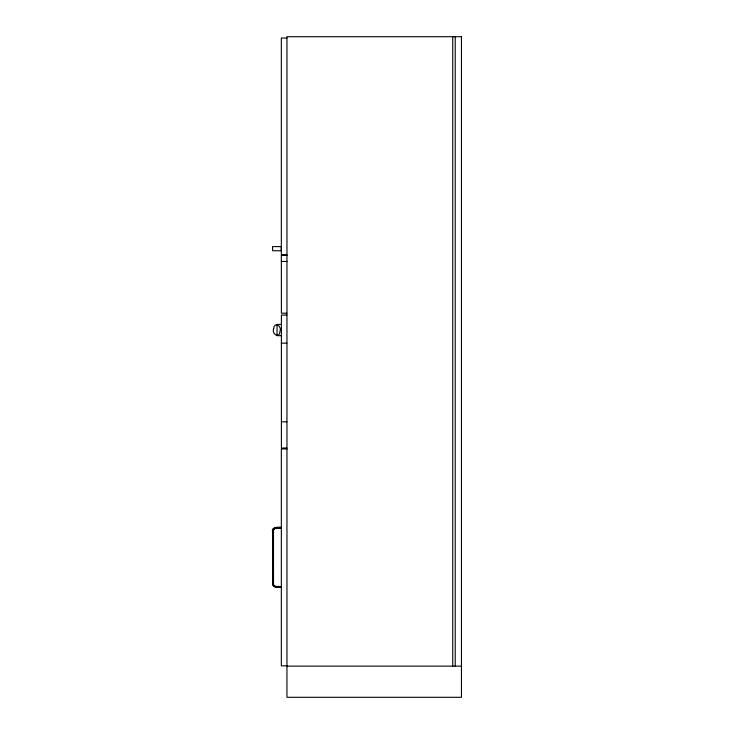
<?xml version="1.0" encoding="UTF-8"?>
<svg xmlns="http://www.w3.org/2000/svg" width="734" height="734" viewBox="0 0 734 734"><rect width="100%" height="100%" fill="white"/><g stroke="black" fill="none" stroke-linecap="round" stroke-linejoin="round"><path stroke-width="1.1" d="M273.516 584.631L273.479 530.269M275.406 586.319L281.278 586.539L281.278 587.264C278.14 587.384 272.167 588.099 272.543 583.255L272.543 531.462C270.378 524.663 290.389 528.278 276.58 527.434M272.809 584.833L272.626 531.462L273.213 529.003L275.085 527.691M275.388 586.402L273.855 585.53L273.277 583.218L273.406 530.251L275.259 528.324L281.416 528.159L275.278 528.397L273.837 529.398M286.957 38.03L281.342 38.03L281.342 254.909L286.957 254.909M281.416 250.744L272.626 250.744L272.543 246.606L281.278 246.606L281.278 250.744M286.957 255.221L281.342 255.221L281.406 313.207L286.856 313.207M281.342 261.451L286.957 261.451M286.856 315.079L281.406 315.079L281.406 448.015L286.856 448.015M281.406 324.437L277.048 324.437L277.048 335.677L281.406 335.677M281.406 343.163L286.856 343.163M281.406 421.802L286.856 421.802M286.957 448.951L281.342 448.951L281.342 665.83L286.957 665.83M286.957 666.142L461.457 666.142M275.241 587.035L281.278 587.182M273.92 585.475L274.525 585.998M273.332 585.925L274.149 586.631M455.218 36.7L455.218 666.142M452.731 36.7L452.731 666.142M281.278 527.434L281.278 528.241M273.663 328.603C271.442 334.007 279.351 338.989 279.984 331.511C282.214 326.107 274.305 321.125 273.663 328.603M461.457 36.7L286.957 36.7L286.957 697.3L461.457 697.3L461.457 36.7"/></g></svg>
